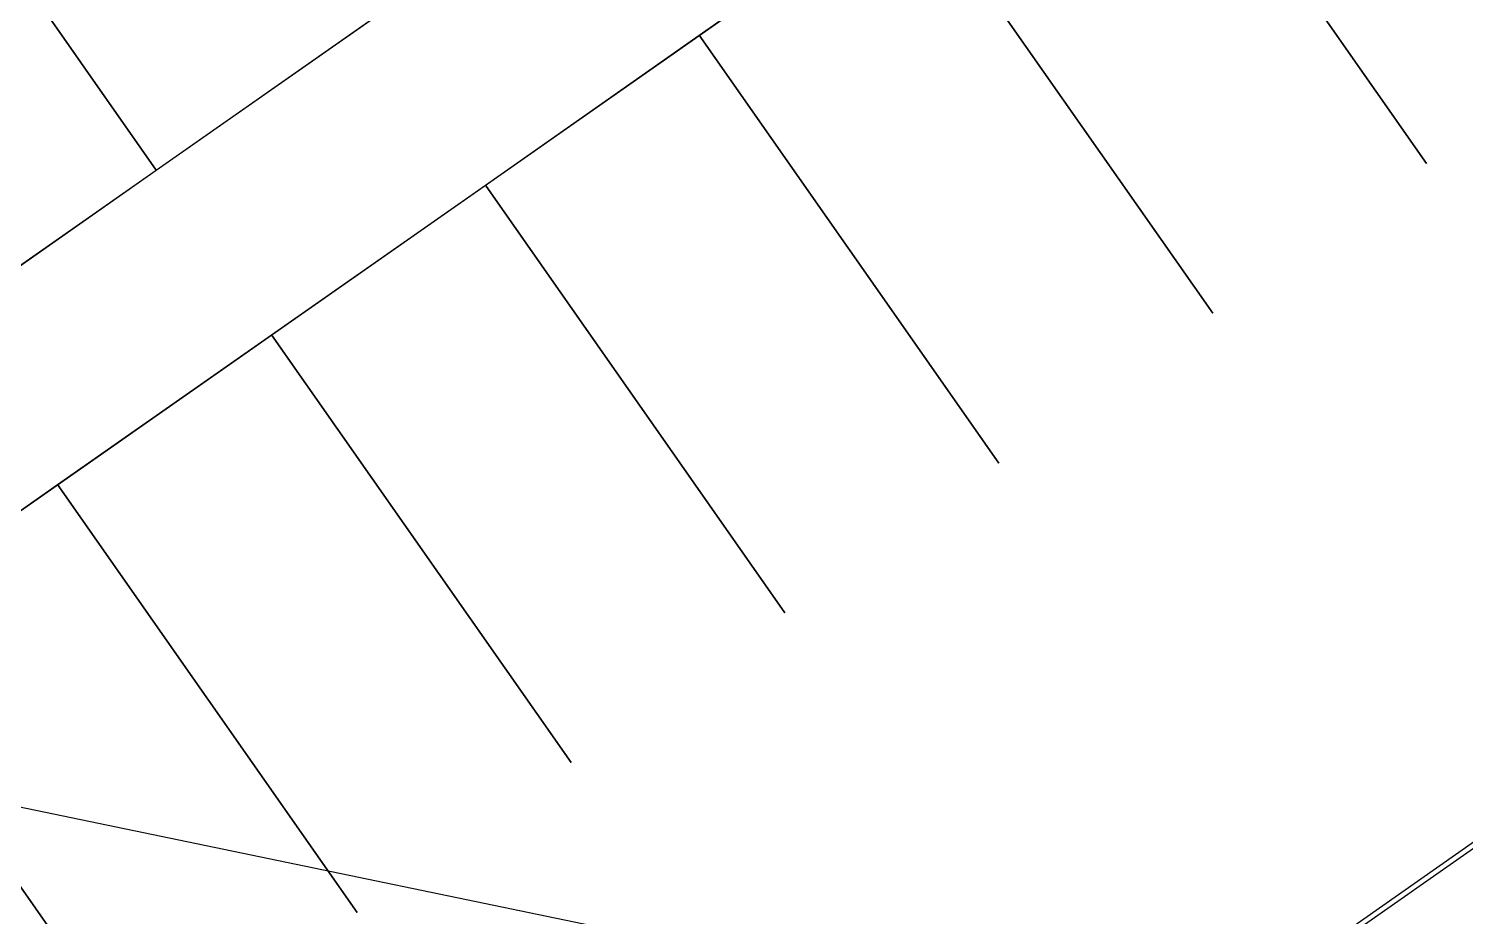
# Model space of a CAD drawing. Header units: millimetres. Extents: x 152904052 to 153933663, y 538271515 to 539240469.
# Drawn here: x 153446089 to 153460393, y 538579723 to 538588560 of the extents above; entities that cross this region are included whole.
import ezdxf

# ---------------------------------------------------------------- set-up
doc = ezdxf.new("R2010")
doc.units = ezdxf.units.MM
doc.layers.add('FENC', color=7, linetype='Continuous')
doc.layers.add('SCHM', color=9, linetype='Continuous')

msp = doc.modelspace()

# ---------------------------------------------------------------- linework, layer by layer
at = {"layer": 'FENC', "color": 8}
for p, q in [((153451109.7, 538573906.6), (153469583.3, 538586842)), ((153451199.1, 538573908.2), (153469549.8, 538586757.5))]:
    msp.add_line(p, q, dxfattribs=at)
at = {"layer": 'SCHM', "ltscale": 0.0008}
msp.add_lwpolyline([(153481524.1, 538624745.8), (153479271.4, 538623168.4), (153485695.5, 538613993.9), (153440969.8, 538582676.6), (153438833.2, 538585728, 1), (153436580.5, 538584150.6), (153442000.8, 538576409.7, 1), (153444253.5, 538577987), (153442116.9, 538581038.3), (153486842.6, 538612355.6), (153488979.2, 538609304.3, 1), (153491231.9, 538610881.6)], format="xyb", close=True, dxfattribs=at)
at = {"layer": 'SCHM'}
for points in [[(153444376.6, 538591410.1), (153447359.2, 538587150.5), (153449489, 538588641.8), (153446506.4, 538592901.4)], [(153460008.1, 538587217.8), (153457025.5, 538591477.4), (153459155.3, 538592968.7), (153462137.9, 538588709.1)], [(153457878.3, 538585726.5), (153454895.7, 538589986.1), (153457025.5, 538591477.4), (153460008.1, 538587217.8)], [(153436402.5, 538589589.5), (153437311.5, 538586639.5), (153440093.5, 538583972.5), (153445260.5, 538580965.5), (153454289.5, 538579092.5), (153460138.5, 538579433.5), (153467139.5, 538580285.5), (153471897.5, 538583044.6), (153474644.5, 538585391.6), (153477152.5, 538588096.6), (153480138.5, 538591359.6)], [(153442246.8, 538589918.8), (153445229.4, 538585659.2), (153447359.2, 538587150.5), (153444376.6, 538591410.1)], [(153455748.5, 538584235.2), (153452765.9, 538588494.8), (153454895.7, 538589986.1), (153457878.3, 538585726.5)], [(153453618.7, 538582743.9), (153450636.1, 538587003.5), (153452765.9, 538588494.8), (153455748.5, 538584235.2)], [(153451488.9, 538581252.6), (153448506.3, 538585512.2), (153450636.1, 538587003.5), (153453618.7, 538582743.9)], [(153449359.1, 538579761.3), (153446376.5, 538584020.9), (153448506.3, 538585512.2), (153451488.9, 538581252.6)], [(153447229.3, 538578270), (153444246.7, 538582529.6), (153446376.5, 538584020.9), (153449359.1, 538579761.3)], [(153445099.5, 538576778.7), (153442116.9, 538581038.3), (153444246.7, 538582529.6), (153447229.3, 538578270)]]:
    msp.add_lwpolyline(points, dxfattribs=at)

doc.saveas('drawing.dxf')
